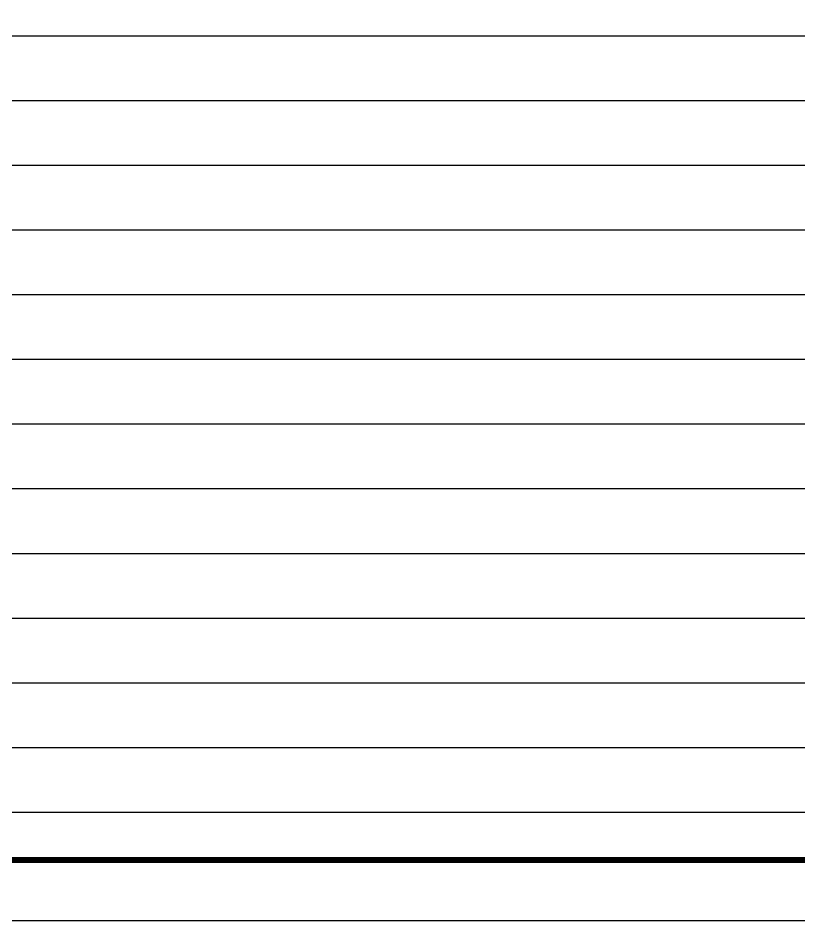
# Model space of a CAD drawing. Extents: x -518115 to 389031, y -231062 to 1628073.
# Drawn here: x 57480 to 70297, y 844382 to 859200 of the extents above; entities that cross this region are included whole.
import ezdxf

# ---------------------------------------------------------------- set-up
doc = ezdxf.new("R2010")
doc.units = 0
doc.header["$LTSCALE"] = 1000
doc.header["$MEASUREMENT"] = 0
doc.layers.add('Defpoint', color=7, linetype='Continuous')
doc.layers.add('图框', color=140, linetype='Continuous')
doc.layers.add('yichutu', color=7, linetype='Continuous', true_color=0xffffff, plot=False)

# ---------------------------------------------------------------- blocks, each defined once
blk = doc.blocks.new('TK')
at = {"layer": '图框'}
blk.add_lwpolyline([(465375, 548714), (549475, 548714), (549475, 489314), (465375, 489314)], close=True, dxfattribs=at)
blk.add_lwpolyline([(465375, 548714), (549475, 548714), (549475, 489314), (465375, 489314)], close=True, dxfattribs=at)
at = {"layer": '图框', "const_width": 100}
blk.add_lwpolyline([(548475, 490314), (548475, 547714), (467875, 547714), (467875, 490314)], close=True, dxfattribs=at)
blk = doc.blocks.new('yct-841-594-84100-59399.9999999999-100-1000.0')
at = {"layer": 'yichutu', "color": 7, "true_color": 0xffffff}
blk.add_lwpolyline([(0, 0), (0, 59400), (84100, 59400), (84100, 0)], close=True, dxfattribs=at)

msp = doc.modelspace()

# ---------------------------------------------------------------- linework, layer by layer
at = {"layer": 'Defpoint', "color": 252}
for p, q in [((75119, 858905.3), (1514.1, 858905.3)), ((75119, 857843.3), (1514.1, 857843.3)), ((75119, 856781.3), (1514.1, 856781.3)), ((75119, 855719.3), (1514.1, 855719.3)), ((75119, 854657.4), (1514.1, 854657.4)), ((75119, 853595.4), (1514.1, 853595.4)), ((75119, 852533.4), (1514.1, 852533.4)), ((75119, 851471.5), (1514.1, 851471.5)), ((75119, 850409.5), (1514.1, 850409.5)), ((75119, 849347.5), (1514.1, 849347.5)), ((75119, 848285.5), (1514.1, 848285.5)), ((75119, 847223.6), (1514.1, 847223.6)), ((75119, 846161.6), (1514.1, 846161.6))]:
    msp.add_line(p, q, dxfattribs=at)

# ---------------------------------------------------------------- block references
msp.add_blockref('TK', (-466360.9, 355068.4))
at = {"layer": 'yichutu'}
msp.add_blockref('yct-841-594-84100-59399.9999999999-100-1000.0', (-985.9, 844382.1), dxfattribs=at)

doc.saveas('drawing.dxf')
